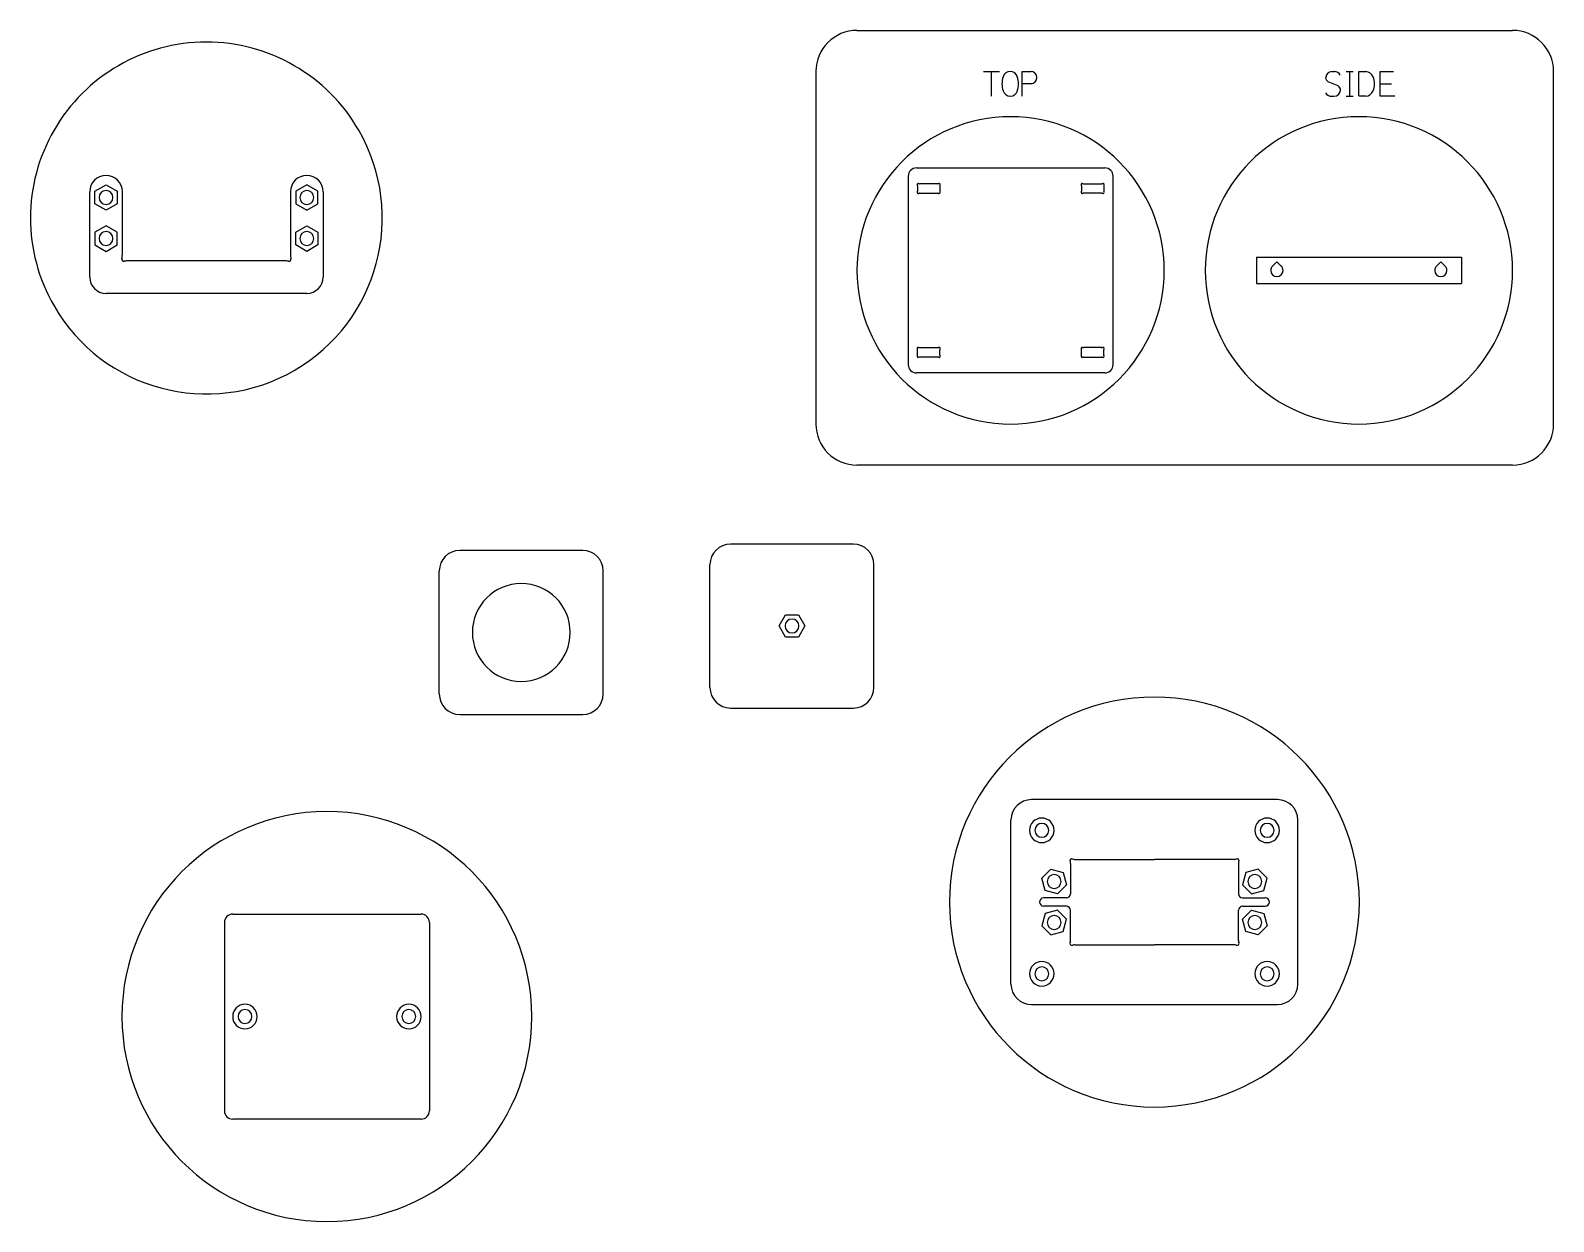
# Model space of a CAD drawing. Header units: inches. Extents: x -4.9 to 9.7, y -12.4 to -1.
import ezdxf

# ---------------------------------------------------------------- set-up
doc = ezdxf.new("R2010")
doc.units = ezdxf.units.IN
for name, color, linetype in [('2', 7, 'CONTINUOUS'), ('3', 7, 'CONTINUOUS'), ('4', 7, 'CONTINUOUS'), ('6', 7, 'CONTINUOUS')]:
    doc.layers.add(name, color=color, linetype=linetype)

msp = doc.modelspace()

# ---------------------------------------------------------------- linework, layer by layer
at = {"layer": '2', "color": 2, "linetype": 'CONTINUOUS'}
for p, q in [((-4.31, -2.546), (-4.203, -2.485)), ((-4.203, -2.485), (-4.097, -2.546)), ((-2.274, -2.485), (-2.38, -2.546)), ((-2.168, -2.546), (-2.274, -2.485)), ((-4.31, -2.669), (-4.31, -2.546)), ((-4.097, -2.546), (-4.097, -2.669)), ((-2.38, -2.546), (-2.38, -2.669)), ((-2.168, -2.669), (-2.168, -2.546)), ((-4.203, -2.73), (-4.31, -2.669)), ((-4.097, -2.669), (-4.203, -2.73)), ((-2.38, -2.669), (-2.274, -2.73)), ((-2.274, -2.73), (-2.168, -2.669)), ((-4.203, -2.878), (-4.31, -2.94)), ((-4.097, -2.94), (-4.203, -2.878)), ((-2.38, -2.94), (-2.274, -2.878)), ((-2.274, -2.878), (-2.168, -2.94)), ((-4.31, -2.94), (-4.31, -3.062)), ((-4.31, -3.062), (-4.203, -3.124)), ((-4.203, -3.124), (-4.097, -3.062)), ((-4.097, -3.062), (-4.097, -2.94)), ((-2.38, -3.062), (-2.38, -2.94)), ((-2.274, -3.124), (-2.38, -3.062)), ((-2.168, -3.062), (-2.274, -3.124)), ((-2.168, -2.94), (-2.168, -3.062)), ((4.787, -9.147), (4.874, -9.06)), ((4.874, -9.06), (4.993, -9.091)), ((6.867, -9.06), (6.748, -9.091)), ((6.953, -9.147), (6.867, -9.06)), ((4.819, -9.265), (4.787, -9.147)), ((5.024, -9.21), (4.938, -9.297)), ((4.993, -9.091), (5.024, -9.21)), ((6.748, -9.091), (6.716, -9.21)), ((6.716, -9.21), (6.803, -9.297)), ((6.922, -9.265), (6.953, -9.147)), ((4.938, -9.297), (4.819, -9.265)), ((6.803, -9.297), (6.922, -9.265)), ((4.819, -9.485), (4.787, -9.604)), ((4.938, -9.453), (4.819, -9.485)), ((5.024, -9.54), (4.938, -9.453)), ((6.716, -9.54), (6.803, -9.453)), ((6.803, -9.453), (6.922, -9.485)), ((6.922, -9.485), (6.953, -9.604)), ((4.787, -9.604), (4.874, -9.691)), ((4.993, -9.659), (5.024, -9.54)), ((6.748, -9.659), (6.716, -9.54)), ((6.953, -9.604), (6.867, -9.691)), ((4.874, -9.691), (4.993, -9.659)), ((6.867, -9.691), (6.748, -9.659))]:
    msp.add_line(p, q, dxfattribs=at)
for centre, start, end in [((4.788, -8.686), 360, 180), ((6.953, -8.686), 360, 180), ((4.788, -8.686), 180, 360), ((6.953, -8.686), 180, 360), ((4.788, -10.064), 360, 180), ((6.953, -10.064), 360, 180), ((4.788, -10.064), 180, 360), ((6.953, -10.064), 180, 360), ((-2.868, -10.475), 360, 180), ((-1.293, -10.475), 360, 180), ((-2.868, -10.475), 180, 360), ((-1.293, -10.475), 180, 360)]:
    msp.add_arc(centre, 0.118, start, end, dxfattribs=at)
at = {"layer": '3', "color": 3, "linetype": 'CONTINUOUS'}
for p, q in [((2.265, -6.723), (2.327, -6.617)), ((2.327, -6.829), (2.265, -6.723)), ((2.327, -6.617), (2.449, -6.617)), ((2.449, -6.617), (2.511, -6.723)), ((2.511, -6.723), (2.449, -6.829)), ((2.449, -6.829), (2.327, -6.829))]:
    msp.add_line(p, q, dxfattribs=at)
at = {"layer": '4', "color": 4, "linetype": 'CONTINUOUS'}
for p, q in [((3.583, -2.323), (5.394, -2.323)), ((3.504, -2.402), (3.504, -4.213)), ((3.788, -2.474), (3.613, -2.474)), ((5.188, -2.474), (5.363, -2.474)), ((5.472, -2.402), (5.472, -4.213)), ((-4.361, -2.552), (-4.361, -3.371)), ((-4.046, -3.155), (-4.046, -2.552)), ((-2.432, -2.552), (-2.432, -3.155)), ((-2.117, -2.552), (-2.117, -3.371)), ((3.594, -2.494), (3.594, -2.545)), ((3.613, -2.565), (3.788, -2.565)), ((3.808, -2.494), (3.808, -2.545)), ((5.168, -2.494), (5.168, -2.545)), ((5.363, -2.565), (5.188, -2.565)), ((5.383, -2.494), (5.383, -2.545)), ((-2.49, -3.214), (-3.987, -3.214)), ((6.85, -3.181), (8.819, -3.181)), ((6.85, -3.181), (6.85, -3.433)), ((8.819, -3.181), (8.819, -3.433)), ((7.005, -3.265), (7.047, -3.224)), ((7.089, -3.265), (7.047, -3.224)), ((8.58, -3.265), (8.622, -3.224)), ((8.664, -3.265), (8.622, -3.224)), ((6.85, -3.433), (8.819, -3.433)), ((-2.274, -3.529), (-4.203, -3.529)), ((3.594, -4.12), (3.594, -4.069)), ((3.613, -4.049), (3.788, -4.049)), ((3.808, -4.12), (3.808, -4.069)), ((5.168, -4.12), (5.168, -4.069)), ((5.363, -4.049), (5.188, -4.049)), ((5.383, -4.12), (5.383, -4.069)), ((3.788, -4.14), (3.613, -4.14)), ((5.188, -4.14), (5.363, -4.14)), ((5.394, -4.291), (3.583, -4.291)), ((0.377, -5.998), (-0.804, -5.998)), ((2.978, -5.936), (1.797, -5.936)), ((1.6, -7.314), (1.6, -6.133)), ((3.175, -7.314), (3.175, -6.133)), ((-1.001, -7.376), (-1.001, -6.194)), ((0.574, -7.376), (0.574, -6.194)), ((-0.804, -7.572), (0.377, -7.572)), ((1.797, -7.511), (2.978, -7.511)), ((7.051, -8.391), (4.689, -8.391)), ((4.492, -10.163), (4.492, -8.588)), ((7.248, -10.163), (7.248, -8.588)), ((5.063, -9.005), (5.063, -9.296)), ((5.103, -8.966), (5.87, -8.966)), ((6.638, -8.966), (5.87, -8.966)), ((6.677, -9.005), (6.677, -9.296)), ((5.024, -9.336), (4.805, -9.336)), ((6.717, -9.336), (6.935, -9.336)), ((-2.986, -9.491), (-1.175, -9.491)), ((5.024, -9.415), (4.805, -9.415)), ((5.063, -9.745), (5.063, -9.454)), ((6.677, -9.745), (6.677, -9.454)), ((6.717, -9.415), (6.935, -9.415)), ((-3.065, -9.57), (-3.065, -11.381)), ((-1.096, -9.57), (-1.096, -11.381)), ((5.103, -9.785), (5.87, -9.785)), ((6.638, -9.785), (5.87, -9.785)), ((4.689, -10.359), (7.051, -10.359)), ((-1.175, -11.46), (-2.986, -11.46))]:
    msp.add_line(p, q, dxfattribs=at)
for centre, radius, start, end in [((3.583, -2.402), 0.0787, 90, 180), ((5.394, -2.402), 0.0787, 360, 90), ((-4.203, -2.552), 0.157, 90, 180), ((-4.203, -2.552), 0.157, 360, 90), ((-2.274, -2.552), 0.157, 90, 180), ((-2.274, -2.552), 0.157, 360, 90), ((3.6, -2.481), 0.00984, 135, 205.5288), ((3.574, -2.494), 0.0197, 360, 25.5288), ((3.6, -2.481), 0.00984, 64.4712, 135), ((3.613, -2.455), 0.0197, 244.4712, 270), ((3.788, -2.455), 0.0197, 270, 295.5288), ((3.801, -2.481), 0.00984, 45, 115.5288), ((3.801, -2.481), 0.00984, 334.4712, 45), ((3.828, -2.494), 0.0197, 154.4712, 180), ((5.175, -2.481), 0.00984, 135, 205.5288), ((5.149, -2.494), 0.0197, 360, 25.5288), ((5.175, -2.481), 0.00984, 64.4712, 135), ((5.188, -2.455), 0.0197, 244.4712, 270), ((5.363, -2.455), 0.0197, 270, 295.5288), ((5.376, -2.481), 0.00984, 45, 115.5288), ((5.376, -2.481), 0.00984, 334.4712, 45), ((5.403, -2.494), 0.0197, 154.4712, 180), ((-4.203, -2.607), 0.0669, 360, 180), ((-4.203, -2.607), 0.0669, 180, 360), ((-2.274, -2.607), 0.0669, 360, 180), ((-2.274, -2.607), 0.0669, 180, 360), ((3.6, -2.558), 0.00984, 154.4712, 225), ((3.574, -2.545), 0.0197, 334.4712, 0), ((3.6, -2.558), 0.00984, 225, 295.5288), ((3.613, -2.585), 0.0197, 90, 115.5288), ((3.788, -2.585), 0.0197, 64.4712, 90), ((3.801, -2.558), 0.00984, 244.4712, 315), ((3.828, -2.545), 0.0197, 180, 205.5288), ((3.801, -2.558), 0.00984, 315, 25.5288), ((5.175, -2.558), 0.00984, 154.4712, 225), ((5.149, -2.545), 0.0197, 334.4712, 0), ((5.175, -2.558), 0.00984, 225, 295.5288), ((5.188, -2.585), 0.0197, 90, 115.5288), ((5.363, -2.585), 0.0197, 64.4712, 90), ((5.376, -2.558), 0.00984, 244.4712, 315), ((5.403, -2.545), 0.0197, 180, 205.5288), ((5.376, -2.558), 0.00984, 315, 25.5288), ((-4.203, -3.001), 0.0669, 360, 180), ((-4.203, -3.001), 0.0669, 180, 360), ((-2.274, -3.001), 0.0669, 360, 180), ((-2.274, -3.001), 0.0669, 180, 360), ((-4.032, -3.2), 0.0197, 165.3426, 225), ((-4.203, -3.155), 0.157, 345.3426, 0), ((-4.032, -3.2), 0.0197, 225, 284.6574), ((-3.987, -3.371), 0.157, 90, 104.6574), ((-2.49, -3.371), 0.157, 75.3426, 90), ((-2.446, -3.2), 0.0197, 255.3426, 315), ((-2.274, -3.155), 0.157, 180, 194.6574), ((-2.446, -3.2), 0.0197, 315, 14.6574), ((7.047, -3.307), 0.0591, 135, 180), ((7.047, -3.307), 0.0591, 180, 360), ((7.047, -3.307), 0.0591, 360, 45), ((8.622, -3.307), 0.0591, 135, 180), ((8.622, -3.307), 0.0591, 180, 360), ((8.622, -3.307), 0.0591, 360, 45), ((-4.203, -3.371), 0.157, 180, 270), ((-2.274, -3.371), 0.157, 270, 360), ((3.6, -4.056), 0.00984, 135, 205.5288), ((3.574, -4.069), 0.0197, 360, 25.5288), ((3.6, -4.056), 0.00984, 64.4712, 135), ((3.613, -4.03), 0.0197, 244.4712, 270), ((3.788, -4.03), 0.0197, 270, 295.5288), ((3.801, -4.056), 0.00984, 45, 115.5288), ((3.801, -4.056), 0.00984, 334.4712, 45), ((3.828, -4.069), 0.0197, 154.4712, 180), ((5.175, -4.056), 0.00984, 135, 205.5288), ((5.149, -4.069), 0.0197, 360, 25.5288), ((5.175, -4.056), 0.00984, 64.4712, 135), ((5.188, -4.03), 0.0197, 244.4712, 270), ((5.363, -4.03), 0.0197, 270, 295.5288), ((5.376, -4.056), 0.00984, 45, 115.5288), ((5.376, -4.056), 0.00984, 334.4712, 45), ((5.403, -4.069), 0.0197, 154.4712, 180), ((3.583, -4.213), 0.0787, 180, 270), ((3.6, -4.133), 0.00984, 154.4712, 225), ((3.574, -4.12), 0.0197, 334.4712, 360), ((3.6, -4.133), 0.00984, 225, 295.5288), ((3.613, -4.159), 0.0197, 90, 115.5288), ((3.788, -4.159), 0.0197, 64.4712, 90), ((3.801, -4.133), 0.00984, 244.4712, 315), ((3.828, -4.12), 0.0197, 180, 205.5288), ((3.801, -4.133), 0.00984, 315, 25.5288), ((5.175, -4.133), 0.00984, 154.4712, 225), ((5.149, -4.12), 0.0197, 334.4712, 0), ((5.175, -4.133), 0.00984, 225, 295.5288), ((5.188, -4.159), 0.0197, 90, 115.5288), ((5.363, -4.159), 0.0197, 64.4712, 90), ((5.376, -4.133), 0.00984, 244.4712, 315), ((5.403, -4.12), 0.0197, 180, 205.5288), ((5.376, -4.133), 0.00984, 315, 25.5288), ((5.394, -4.213), 0.0787, 270, 360), ((-0.804, -6.194), 0.197, 90, 180), ((0.377, -6.194), 0.197, 360, 90), ((1.797, -6.133), 0.197, 90, 180), ((2.978, -6.133), 0.197, 360, 90), ((-0.213, -6.785), 0.47, 360, 180), ((2.388, -6.723), 0.0669, 360, 180), ((2.388, -6.723), 0.0669, 180, 360), ((-0.213, -6.785), 0.47, 180, 360), ((1.797, -7.314), 0.197, 180, 270), ((2.978, -7.314), 0.197, 270, 0), ((-0.804, -7.376), 0.197, 180, 270), ((0.377, -7.376), 0.197, 270, 0), ((4.689, -8.588), 0.197, 90, 180), ((7.051, -8.588), 0.197, 360, 90), ((4.788, -8.686), 0.0669, 360, 180), ((4.788, -8.686), 0.0669, 360, 180), ((6.953, -8.686), 0.0669, 360, 180), ((6.953, -8.686), 0.0669, 360, 180), ((4.788, -8.686), 0.0669, 180, 360), ((4.788, -8.686), 0.0669, 180, 360), ((6.953, -8.686), 0.0669, 180, 360), ((6.953, -8.686), 0.0669, 180, 360), ((5.077, -8.98), 0.0197, 135, 205.5288), ((5.024, -9.005), 0.0394, 360, 25.5288), ((5.077, -8.98), 0.0197, 64.4712, 135), ((5.103, -8.926), 0.0394, 244.4712, 270), ((6.638, -8.926), 0.0394, 270, 295.5288), ((6.664, -8.98), 0.0197, 45, 115.5288), ((6.664, -8.98), 0.0197, 334.4712, 45), ((6.717, -9.005), 0.0394, 154.4712, 180), ((4.906, -9.178), 0.0669, 360, 180), ((4.906, -9.178), 0.0669, 360, 180), ((4.906, -9.178), 0.0669, 180, 360), ((4.906, -9.178), 0.0669, 180, 360), ((6.835, -9.178), 0.0669, 360, 180), ((6.835, -9.178), 0.0669, 360, 180), ((6.835, -9.178), 0.0669, 180, 360), ((6.835, -9.178), 0.0669, 180, 360), ((4.805, -9.375), 0.0394, 90, 270), ((5.024, -9.296), 0.0394, 270, 360), ((6.717, -9.296), 0.0394, 180, 270), ((6.935, -9.375), 0.0394, 270, 90), ((-2.986, -9.57), 0.0787, 90, 180), ((-1.175, -9.57), 0.0787, 360, 90), ((4.906, -9.572), 0.0669, 360, 180), ((4.906, -9.572), 0.0669, 360, 180), ((5.024, -9.454), 0.0394, 360, 90), ((6.717, -9.454), 0.0394, 90, 180), ((6.835, -9.572), 0.0669, 360, 180), ((6.835, -9.572), 0.0669, 360, 180), ((4.906, -9.572), 0.0669, 180, 360), ((4.906, -9.572), 0.0669, 180, 360), ((6.835, -9.572), 0.0669, 180, 360), ((6.835, -9.572), 0.0669, 180, 360), ((5.077, -9.771), 0.0197, 154.4712, 225), ((5.024, -9.745), 0.0394, 334.4712, 360), ((5.077, -9.771), 0.0197, 225, 295.5288), ((5.103, -9.824), 0.0394, 90, 115.5288), ((6.638, -9.824), 0.0394, 64.4712, 90), ((6.664, -9.771), 0.0197, 244.4712, 315), ((6.717, -9.745), 0.0394, 180, 205.5288), ((6.664, -9.771), 0.0197, 315, 25.5288), ((4.788, -10.064), 0.0669, 360, 180), ((4.788, -10.064), 0.0669, 360, 180), ((4.788, -10.064), 0.0669, 180, 360), ((4.788, -10.064), 0.0669, 180, 360), ((6.953, -10.064), 0.0669, 360, 180), ((6.953, -10.064), 0.0669, 360, 180), ((6.953, -10.064), 0.0669, 180, 360), ((6.953, -10.064), 0.0669, 180, 360), ((4.689, -10.163), 0.197, 180, 270), ((7.051, -10.163), 0.197, 270, 360), ((-2.868, -10.475), 0.0669, 360, 180), ((-2.868, -10.475), 0.0669, 180, 360), ((-1.293, -10.475), 0.0669, 360, 180), ((-1.293, -10.475), 0.0669, 180, 360), ((-2.986, -11.381), 0.0787, 180, 270), ((-1.175, -11.381), 0.0787, 270, 0)]:
    msp.add_arc(centre, radius, start, end, dxfattribs=at)
at = {"layer": '6', "color": 6, "linetype": 'CONTINUOUS'}
for p, q in [((3.012, -1.002), (9.311, -1.002)), ((2.618, -1.396), (2.618, -4.783)), ((4.229, -1.396), (4.381, -1.396)), ((4.305, -1.633), (4.305, -1.403)), ((4.598, -1.633), (4.598, -1.396)), ((4.598, -1.396), (4.685, -1.396)), ((7.576, -1.396), (7.6, -1.396)), ((7.712, -1.396), (7.78, -1.396)), ((7.746, -1.627), (7.746, -1.403)), ((7.835, -1.634), (7.835, -1.396)), ((7.835, -1.396), (7.901, -1.396)), ((8.04, -1.512), (8.04, -1.396)), ((8.04, -1.396), (8.167, -1.396)), ((9.705, -4.783), (9.705, -1.396)), ((4.685, -1.515), (4.602, -1.515)), ((7.634, -1.535), (7.54, -1.495)), ((8.04, -1.634), (8.04, -1.515)), ((8.04, -1.515), (8.149, -1.515)), ((7.571, -1.634), (7.595, -1.634)), ((7.712, -1.634), (7.78, -1.634)), ((7.901, -1.634), (7.841, -1.634)), ((8.179, -1.634), (8.04, -1.634)), ((9.311, -5.177), (3.012, -5.177))]:
    msp.add_line(p, q, dxfattribs=at)
for centre, radius, start, end in [((3.012, -1.396), 0.394, 90, 180), ((9.311, -1.396), 0.394, 360, 90), ((-3.239, -2.804), 1.69, 30, 210), ((4.617, -1.515), 0.212, 161.2941, 198.7059), ((4.485, -1.467), 0.0707, 90, 163.8722), ((4.485, -1.467), 0.0707, 16.1289, 90), ((4.352, -1.515), 0.212, 341.2938, 18.7062), ((4.681, -1.455), 0.0595, 273.401, 86.599), ((7.578, -1.459), 0.0622, 91.2613, 177.492), ((7.566, -1.451), 0.051, 185.1824, 239.3448), ((7.598, -1.463), 0.0663, 29.2717, 88.1361), ((7.893, -1.483), 0.0873, 24.3864, 84.6174), ((7.772, -1.515), 0.212, 341.2943, 18.7057), ((4.485, -1.563), 0.0707, 196.0048, 267.9484), ((4.485, -1.563), 0.0707, 272.764, 343.9941), ((7.572, -1.566), 0.0685, 210.522, 269.4411), ((7.596, -1.572), 0.0625, 269.4411, 357.3507), ((7.608, -1.579), 0.051, 5.1823, 59.3448), ((7.893, -1.547), 0.0873, 275.3825, 335.6136), ((4.488, -3.307), 1.476, 360, 180), ((7.835, -3.307), 1.476, 360, 180), ((-3.239, -2.804), 1.69, 210, 30), ((4.488, -3.307), 1.476, 180, 360), ((7.835, -3.307), 1.476, 180, 270), ((7.835, -3.307), 1.476, 270, 360), ((3.012, -4.783), 0.394, 180, 270), ((9.311, -4.783), 0.394, 270, 360), ((5.87, -9.375), 1.969, 360, 180), ((-2.081, -10.475), 1.969, 360, 180), ((5.87, -9.375), 1.969, 180, 360), ((-2.081, -10.475), 1.969, 180, 360)]:
    msp.add_arc(centre, radius, start, end, dxfattribs=at)

doc.saveas('drawing.dxf')
